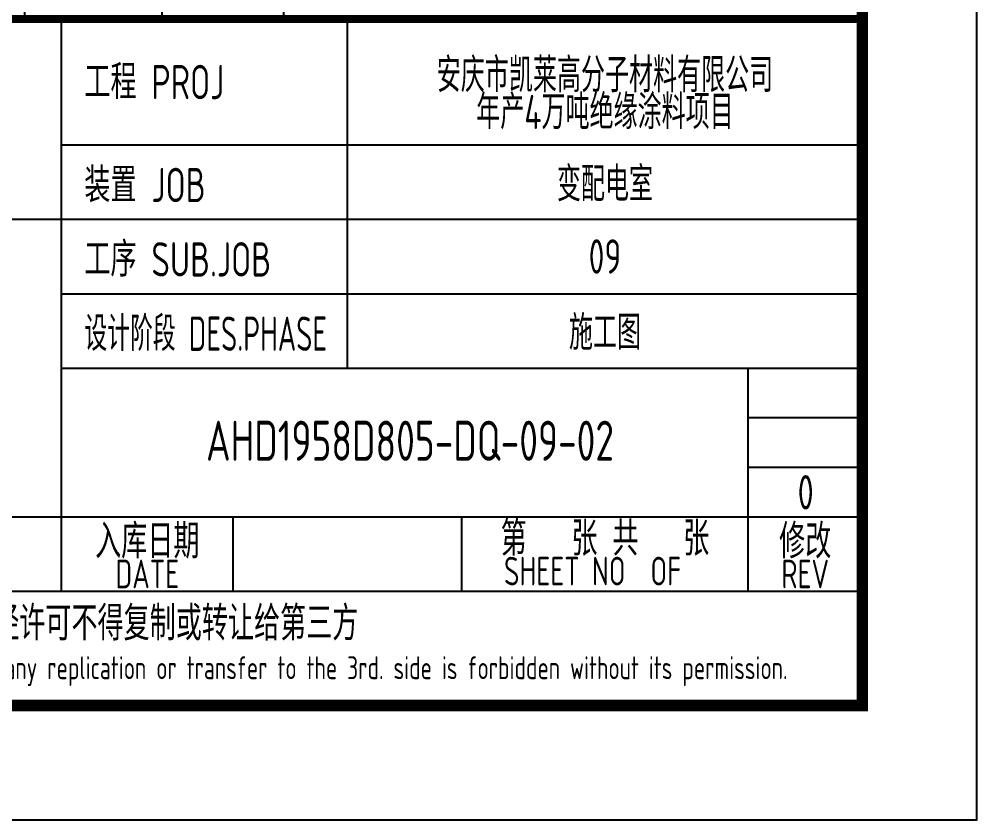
# Model space of a CAD drawing. Extents: x 5211311 to 5622788, y -441754 to -251897.
# Drawn here: x 5356868 to 5365238, y -340059 to -333059 of the extents above; entities that cross this region are included whole.
import ezdxf
from ezdxf.enums import TextEntityAlignment as Align

# ---------------------------------------------------------------- set-up
doc = ezdxf.new("R2010")
doc.units = 0
doc.header["$LTSCALE"] = 1000
doc.header["$MEASUREMENT"] = 0
doc.layers.get('0').update_dxf_attribs({"linetype": 'CONTINUOUS'})
for name, color, linetype in [('AXIS', 3, 'CONTINUOUS'), ('PUB_TITLE', 4, 'CONTINUOUS'), ('TEL_TAB', 7, 'CONTINUOUS')]:
    doc.layers.add(name, color=color, linetype=linetype)
doc.styles.add('AHD', font='sceie.shx', dxfattribs={"width": 0.7, "bigfont": 'sceic.shx'})
doc.styles.add('sceie', font='sceie.shx', dxfattribs={"width": 0.7, "bigfont": 'sceic.shx'})
doc.styles.add('TSSD_Rein', font='Tssdeng.shx', dxfattribs={"width": 0.7, "bigfont": 'hztxt.shx'})

msp = doc.modelspace()

# ---------------------------------------------------------------- linework, layer by layer
for p, q in [((5357237.7, -338058.5), (5357237.7, -333058.5)), ((5359737.7, -336108.5), (5359737.7, -333058.5)), ((5364237.7, -339058.5), (5364237.7, -333058.5)), ((5364237.7, -339058.5), (5364237.7, -333058.5)), ((5357237.7, -334158.5), (5364237.7, -334158.5)), ((5346237.7, -334808.5), (5364237.7, -334808.5)), ((5357237.7, -335458.5), (5364237.7, -335458.5)), ((5357237.7, -336108.5), (5364237.7, -336108.5)), ((5363237.7, -338058.5), (5363237.7, -336108.5)), ((5363237.7, -336541.9), (5364237.7, -336541.9)), ((5363237.7, -336975.2), (5364237.7, -336975.2)), ((5346237.7, -337408.5), (5364237.7, -337408.5)), ((5358737.7, -338058.5), (5358737.7, -337408.5)), ((5360737.7, -338058.5), (5360737.7, -337408.5)), ((5346237.7, -338058.5), (5364237.7, -338058.5)), ((5346237.7, -339058.5), (5364237.7, -339058.5))]:
    msp.add_line(p, q)
msp.add_lwpolyline([(5364237.7, -333058.5, 70, 70, 0), (5346237.7, -333058.5, 70, 70, 0), (5346237.7, -339058.5, 0, 0, 0)], format="xyseb")
at = {"layer": 'PUB_TITLE'}
msp.add_lwpolyline([(5305837.7, -340058.5), (5365237.7, -340058.5), (5365237.7, -298058.5), (5305837.7, -298058.5)], close=True, dxfattribs=at)
at = {"layer": 'PUB_TITLE', "const_width": 100}
msp.add_lwpolyline([(5308337.7, -339058.5), (5364237.7, -339058.5), (5364237.7, -299058.5), (5308337.7, -299058.5)], close=True, dxfattribs=at)
at = {"layer": 'TEL_TAB', "color": 0, "linetype": 'ByBlock'}
for p, q in [((5358114.3, -319627.8), (5358114.3, -333058.5)), ((5359176.8, -319627.8), (5359176.8, -333058.5)), ((5356914.3, -331658.5), (5356914.3, -333058.5))]:
    msp.add_line(p, q, dxfattribs=at)

# ---------------------------------------------------------------- texts
at = {"style": 'AHD'}
for s, width, p in [('工程 PROJ', 0.8, (5357437.7, -333758.5)), ('工程 PROJ', 0.8, (5357437.7, -333758.5)), ('装置 JOB', 0.8, (5357437.7, -334658.5)), ('装置 JOB', 0.8, (5357437.7, -334658.5)), ('工序 SUB.JOB', 0.8, (5357437.7, -335308.5)), ('工序 SUB.JOB', 0.8, (5357437.7, -335308.5)), ('设计阶段 DES.PHASE', 0.7, (5357437.7, -335958.5)), ('设计阶段 DES.PHASE', 0.7, (5357437.7, -335958.5))]:
    msp.add_text(s, height=300, dxfattribs=dict(at, width=width)).set_placement(p)
at = {"style": 'AHD', "width": 0.8}
for s, height, p in [('入库日期', 300, (5357987.7, -337608.5)), ('入库日期', 300, (5357987.7, -337608.5)), ('第   张 共   张', 300, (5361987.7, -337583.5)), ('修改', 300, (5363737.7, -337608.5)), ('修改', 300, (5363737.7, -337608.5)), ('DATE', 250, (5357987.7, -337908.5)), ('DATE', 250, (5357987.7, -337908.5)), ('SHEET NO  OF  ', 250, (5361987.7, -337883.5)), ('SHEET NO  OF  ', 250, (5361987.7, -337883.5)), ('REV', 250, (5363737.7, -337908.5)), ('REV', 250, (5363737.7, -337908.5)), ('本文件专有权属安徽华东化工医药工程有限责任公司所有,未经许可不得复制或转让给第三方', 300, (5355237.7, -338358.5)), ('本文件专有权属安徽华东化工医药工程有限责任公司所有,未经许可不得复制或转让给第三方', 300, (5355237.7, -338358.5)), ('The proprietary right of this document belongs to Anhui Huadong Chemical And Medical Engineering  Co.,Ltd.  and any replication or transfer to the 3rd. side is forbidden without its permission. ', 200, (5355237.7, -338758.5)), ('The proprietary right of this document belongs to Anhui Huadong Chemical And Medical Engineering  Co.,Ltd.  and any replication or transfer to the 3rd. side is forbidden without its permission. ', 200, (5355237.7, -338758.5))]:
    msp.add_text(s, height=height, dxfattribs=at).set_placement(p, align=Align.MIDDLE)
at = {"width": 0.8}
for tag, text, height, style, p in [('AHD1958D805-DQ-09-02', '200320-02-040', 350, 'sceie', (5360283.9, -336743.9)), ('0', '0', 300, 'AHD', (5363741.8, -337194.7)), ('0', '0', 300, 'AHD', (5363741.8, -337194.7))]:
    msp.add_attdef(tag, text=text, height=height, dxfattribs=dict(at, style=style)).set_placement(p, align=Align.MIDDLE)
at = {"layer": 'AXIS', "style": 'TSSD_Rein', "width": 0.7}
for s, p in [('安庆市凯莱高分子材料有限公司', (5361987.7, -333531)), ('年产4万吨绝缘涂料项目', (5361987.7, -333854)), ('变配电室', (5361987.7, -334483.5)), ('09', (5361987.7, -335133.5)), ('施工图', (5361987.7, -335783.5))]:
    msp.add_text(s, height=300, dxfattribs=at).set_placement(p, align=Align.MIDDLE)

doc.saveas('drawing.dxf')
